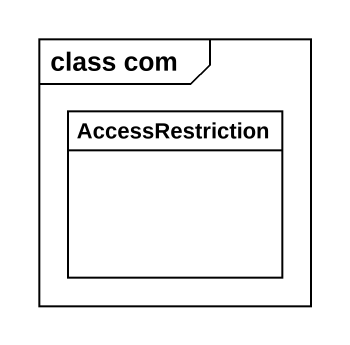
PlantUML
@startuml
mainframe class com
hide circle
hide empty members
class AccessRestriction
@enduml
